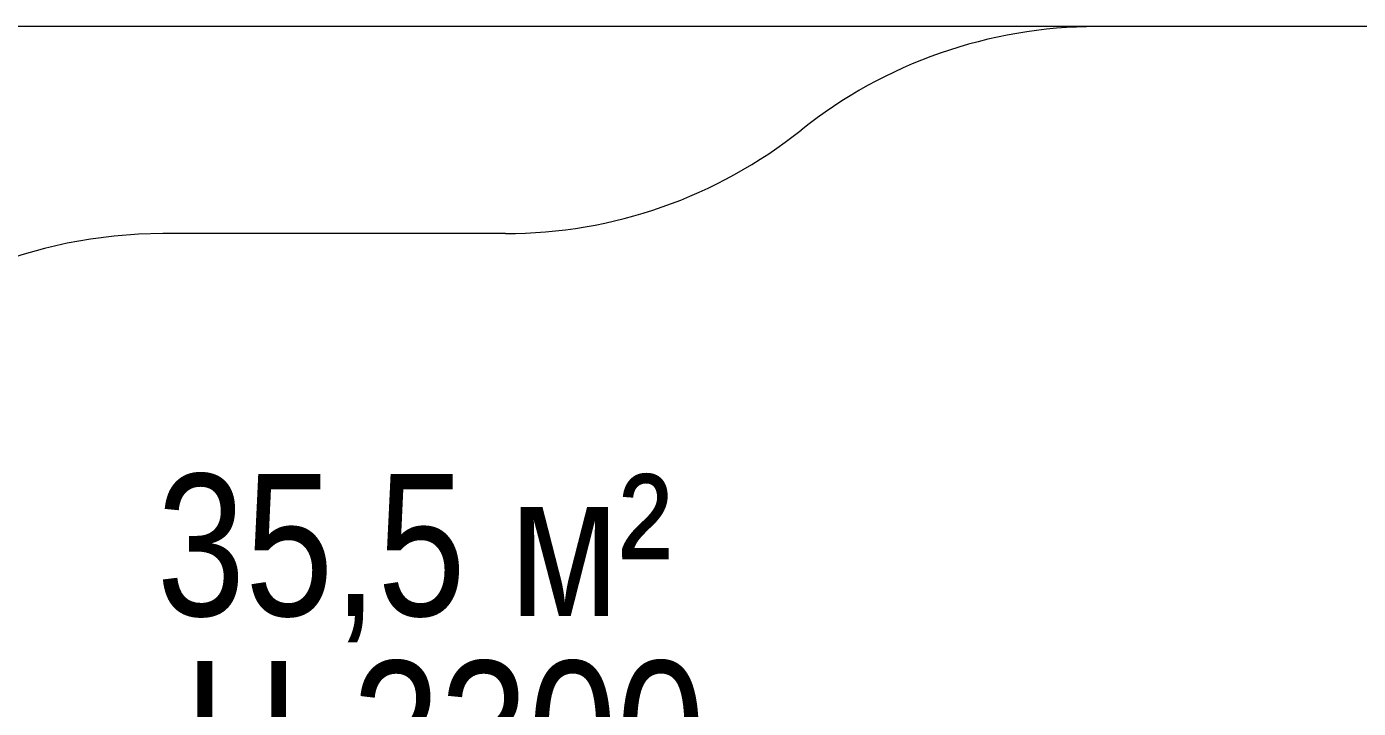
# Model space of a CAD drawing. Header units: millimetres. Extents: x -5052 to 3913, y -2721 to 2583.
# Drawn here: x -3534 to -721, y 1141 to 2583 of the extents above; entities that cross this region are included whole.
import ezdxf

# ---------------------------------------------------------------- set-up
doc = ezdxf.new("R2010")
doc.units = ezdxf.units.MM
for name, color, linetype in [('DIKOM_ЗОНА', 80, 'Continuous'), ('DIKOM_РАЗМЕР_ЗОНА', 7, 'Continuous'), ('DIKOM_РАЗМЕР_ОБЪЕКТА', 7, 'Continuous')]:
    doc.layers.add(name, color=color, linetype=linetype)
doc.styles.add('style1', font='arial.ttf', dxfattribs={"width": 0.8})
doc.dimstyles.new('1-50', dxfattribs={"dimtxt": 300, "dimasz": 200, "dimexe": 100, "dimexo": 0, "dimgap": 100, "dimtad": 1, "dimdec": 0, "dimtxsty": 'style1', "dimcen": 0, "dimclrd": 7, "dimclre": 7, "dimadec": 1, "dimazin": 2, "dimtfac": 1, "dimtdec": 0, "dimtmove": 0, "dimatfit": 3, "dimfxl": 0, "dimlwd": 25, "dimlwe": 18, "dimarcsym": 0})

# ---------------------------------------------------------------- blocks, each defined once
blk = doc.blocks.new('*D4')
at = {"layer": 'Defpoints', "color": 0, "transparency": 16777216}
for p in [(-4601.8, 2582.7), (147.2, 2582.7), (588.7, -2130.3)]:
    blk.add_point(p, dxfattribs=at)
at = {"layer": 'DIKOM_РАЗМЕР_ЗОНА', "color": 7, "lineweight": 18, "transparency": 16777216}
for p, q in [((147.2, 2582.7), (-4701.8, 2582.7)), ((588.7, -2130.3), (-4701.8, -2130.3))]:
    blk.add_line(p, q, dxfattribs=at)
at = {"layer": 'DIKOM_РАЗМЕР_ЗОНА', "color": 7, "lineweight": 25, "transparency": 16777216}
blk.add_line((-4601.8, -1930.3), (-4601.8, 2382.7), dxfattribs=at)
at = {"layer": 'DIKOM_РАЗМЕР_ЗОНА', "color": 7, "transparency": 16777216}
for points in [[(-4635.1, 2382.7), (-4568.5, 2382.7), (-4601.8, 2582.7)], [(-4635.1, -1930.3), (-4568.5, -1930.3), (-4601.8, -2130.3)]]:
    blk.add_solid(points, dxfattribs=at)
at = {"layer": 'DIKOM_РАЗМЕР_ЗОНА', "color": 0, "transparency": 16777216, "insert": (-4855, 226.2), "char_height": 300, "attachment_point": 5, "rotation": 90, "style": 'style1'}
blk.add_mtext('4700', dxfattribs=at)

msp = doc.modelspace()

# ---------------------------------------------------------------- linework, layer by layer
at = {"layer": 'DIKOM_ЗОНА', "color": 3, "lineweight": 15}
for p, q in [((942.1, 2582.7), (-1273.9, 2582.7)), ((-2522.6, 2145), (-3246.9, 2145))]:
    msp.add_line(p, q, dxfattribs=at)
for centre, start, end in [((-1273.9, 1582.7), 90, 128.6328), ((-2522.6, 3145), 270, 308.6328), ((-3246.9, 1145), 90, 180)]:
    msp.add_arc(centre, 1000, start, end, dxfattribs=at)

# ---------------------------------------------------------------- texts
at = {"layer": 'DIKOM_РАЗМЕР_ОБЪЕКТА', "char_height": 300, "width": 5885.531, "attachment_point": 1, "style": 'style1'}
for s, insert in [('{\\fArial|b0|i0|c204|p34;35,5 м}²', (-3259.3, 1636.7)), ('H-2300', (-3201, 1241.4))]:
    msp.add_mtext(s, dxfattribs=dict(at, insert=insert))

# ---------------------------------------------------------------- dimensions: what is measured, and where the dimension line sits
at = {"layer": 'DIKOM_РАЗМЕР_ЗОНА'}
dim = msp.add_linear_dim(base=(-4601.8, 2582.7), p1=(588.7, -2130.3), p2=(147.2, 2582.7), angle=90, text='4700', dimstyle='1-50', dxfattribs=at)
dim.commit()
dim.dimension.update_dxf_attribs({"geometry": '*D4', "text_midpoint": (-4601.8, 226.2), "dimtype": 160})

doc.saveas('drawing.dxf')
